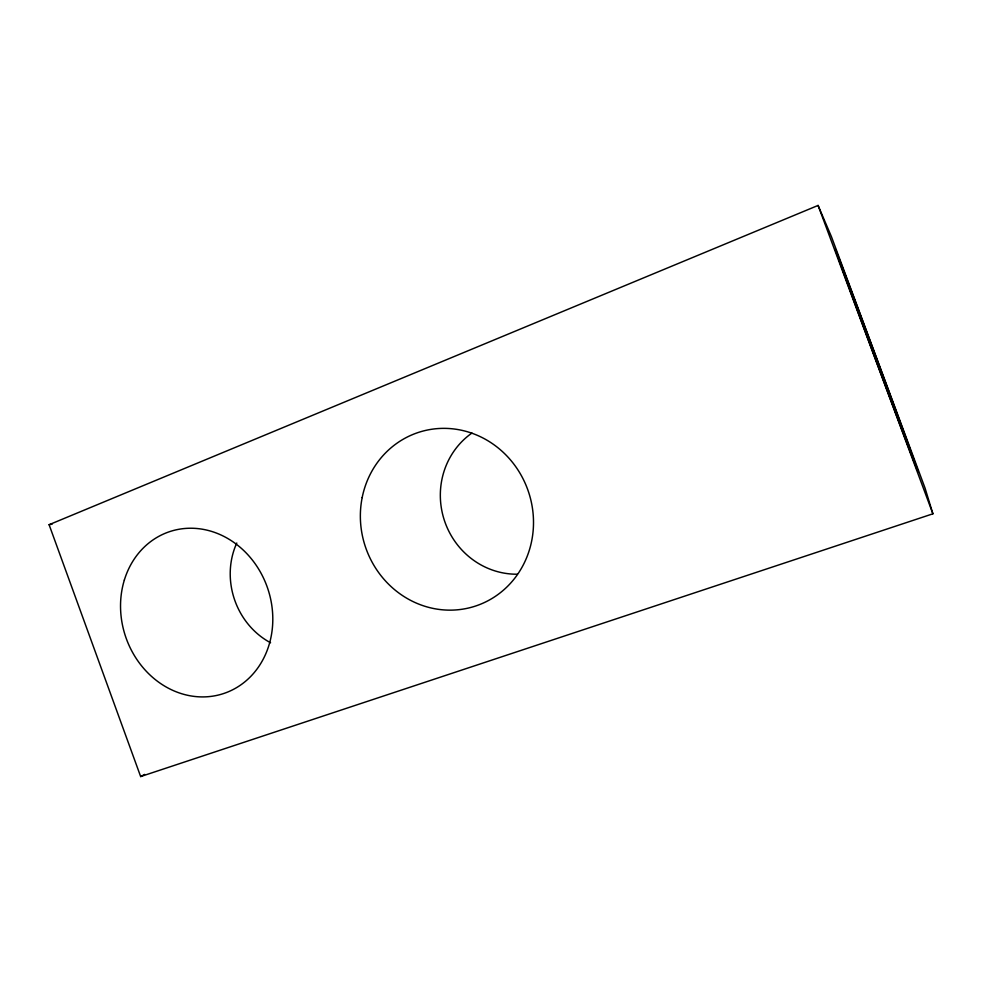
<?xml version="1.0" encoding="UTF-8"?>
<svg xmlns="http://www.w3.org/2000/svg" width="982" height="982" viewBox="0 0 982 982"><rect width="100%" height="100%" fill="white"/><g stroke="black" fill="none" stroke-linecap="round" stroke-linejoin="round"><path stroke-width="1.47" d="M140.659 776.566L932.9 513.807L925.056 488.115L831.435 236.674L818.092 205.434L49.1 524.707L140.659 776.566L144.685 774.405M49.1 524.707L52.107 524.179M818.092 205.434L932.9 513.807M517.391 574.212A77.357 74.141 72 0 1 444.208 519.883A77.357 74.141 72 0 1 471.925 433.062M270.59 642.756A72.975 65.978 71.3 0 1 236.785 543.021M852.965 298.332A118.527 0.675 69.6 0 0 918.072 471.728A118.527 0.675 69.6 0 0 859.618 312.865A118.527 0.675 69.6 0 0 852.965 298.332M362.174 497.579A91.387 86.048 72 0 0 474.024 606.532A91.387 86.048 72 0 0 504.601 453.647A91.387 86.048 72 0 0 362.174 497.579M124.333 580.092A85.336 75.025 71.4 0 0 212.259 696.226A85.336 75.025 71.4 0 0 253.417 561.409A85.336 75.025 71.4 0 0 124.333 580.092"/></g></svg>
